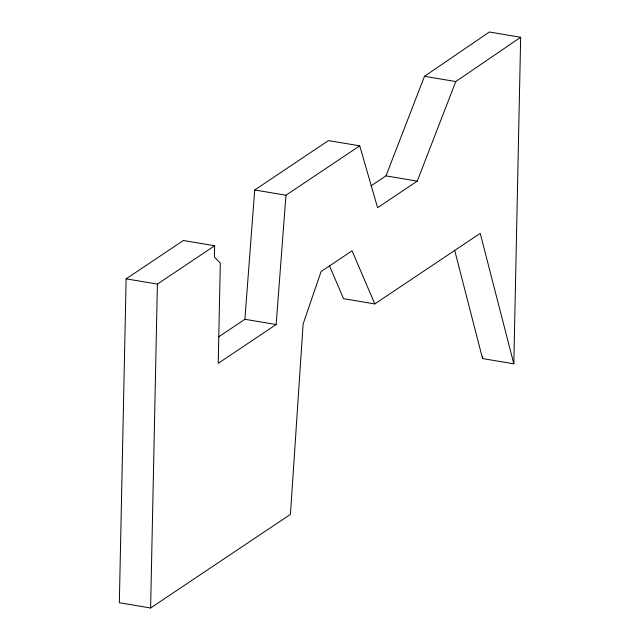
<?xml version="1.0" encoding="UTF-8"?>
<svg xmlns="http://www.w3.org/2000/svg" width="640" height="640" viewBox="0 0 640 640"><rect width="100%" height="100%" fill="white"/><g stroke="black" fill="none" stroke-linecap="round" stroke-linejoin="round"><path stroke-width="0.96" d="M513.816 363.824L520.656 37.264L455.76 81.56L417.256 181.128L377.592 207.688L359.736 145.848L285.968 195.232L276.152 324.536L218.224 363.328L220.32 263.064L214.408 257.112L214.648 245.76L183.384 240.496L126.128 278.832L119.344 602.736L150.616 608L290.448 514.376L303.112 324.032L321.08 271.56L352.064 250.816L374.808 303.92L480.224 233.344L513.816 363.824L482.544 358.568L454.68 250.312M150.616 608L157.4 284.088L214.648 245.76M482.544 358.568L482.592 356.568M218.408 337.008L244.888 319.28L254.704 189.976L328.472 140.584L359.736 145.848M371.112 185.824L385.992 175.872L424.496 76.296L489.384 32L520.656 37.264M424.496 76.296L455.76 81.56M385.992 175.872L417.256 181.128M254.704 189.976L285.968 195.232M374.808 303.92L343.544 298.664L329.424 265.704M126.128 278.832L157.4 284.088M244.888 319.28L276.152 324.536"/></g></svg>
